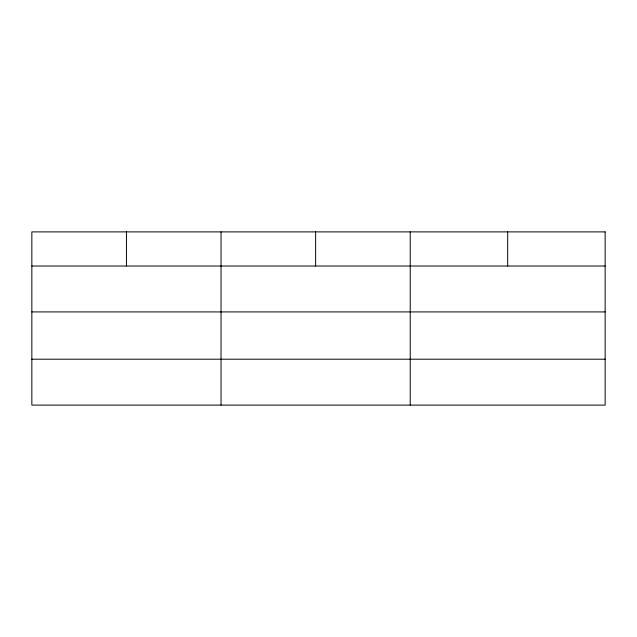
<?xml version="1.0" encoding="UTF-8"?>
<svg xmlns="http://www.w3.org/2000/svg" width="637" height="637" viewBox="0 0 637 637"><rect width="100%" height="100%" fill="white"/><g stroke="black" fill="none" stroke-linecap="round" stroke-linejoin="round"><path stroke-width="0.96" d="M31.85 266.019L605.15 266.019M31.85 311.923L605.15 311.923M31.85 359.204L605.15 359.204M507.689 231.892L507.689 266.019M410.228 231.892L410.228 405.108M315.633 231.892L315.633 266.019M221.039 231.892L221.039 405.108M126.445 231.892L126.445 266.019M605.15 231.892L31.85 231.892L31.85 405.108L605.15 405.108L605.15 231.892"/></g></svg>
